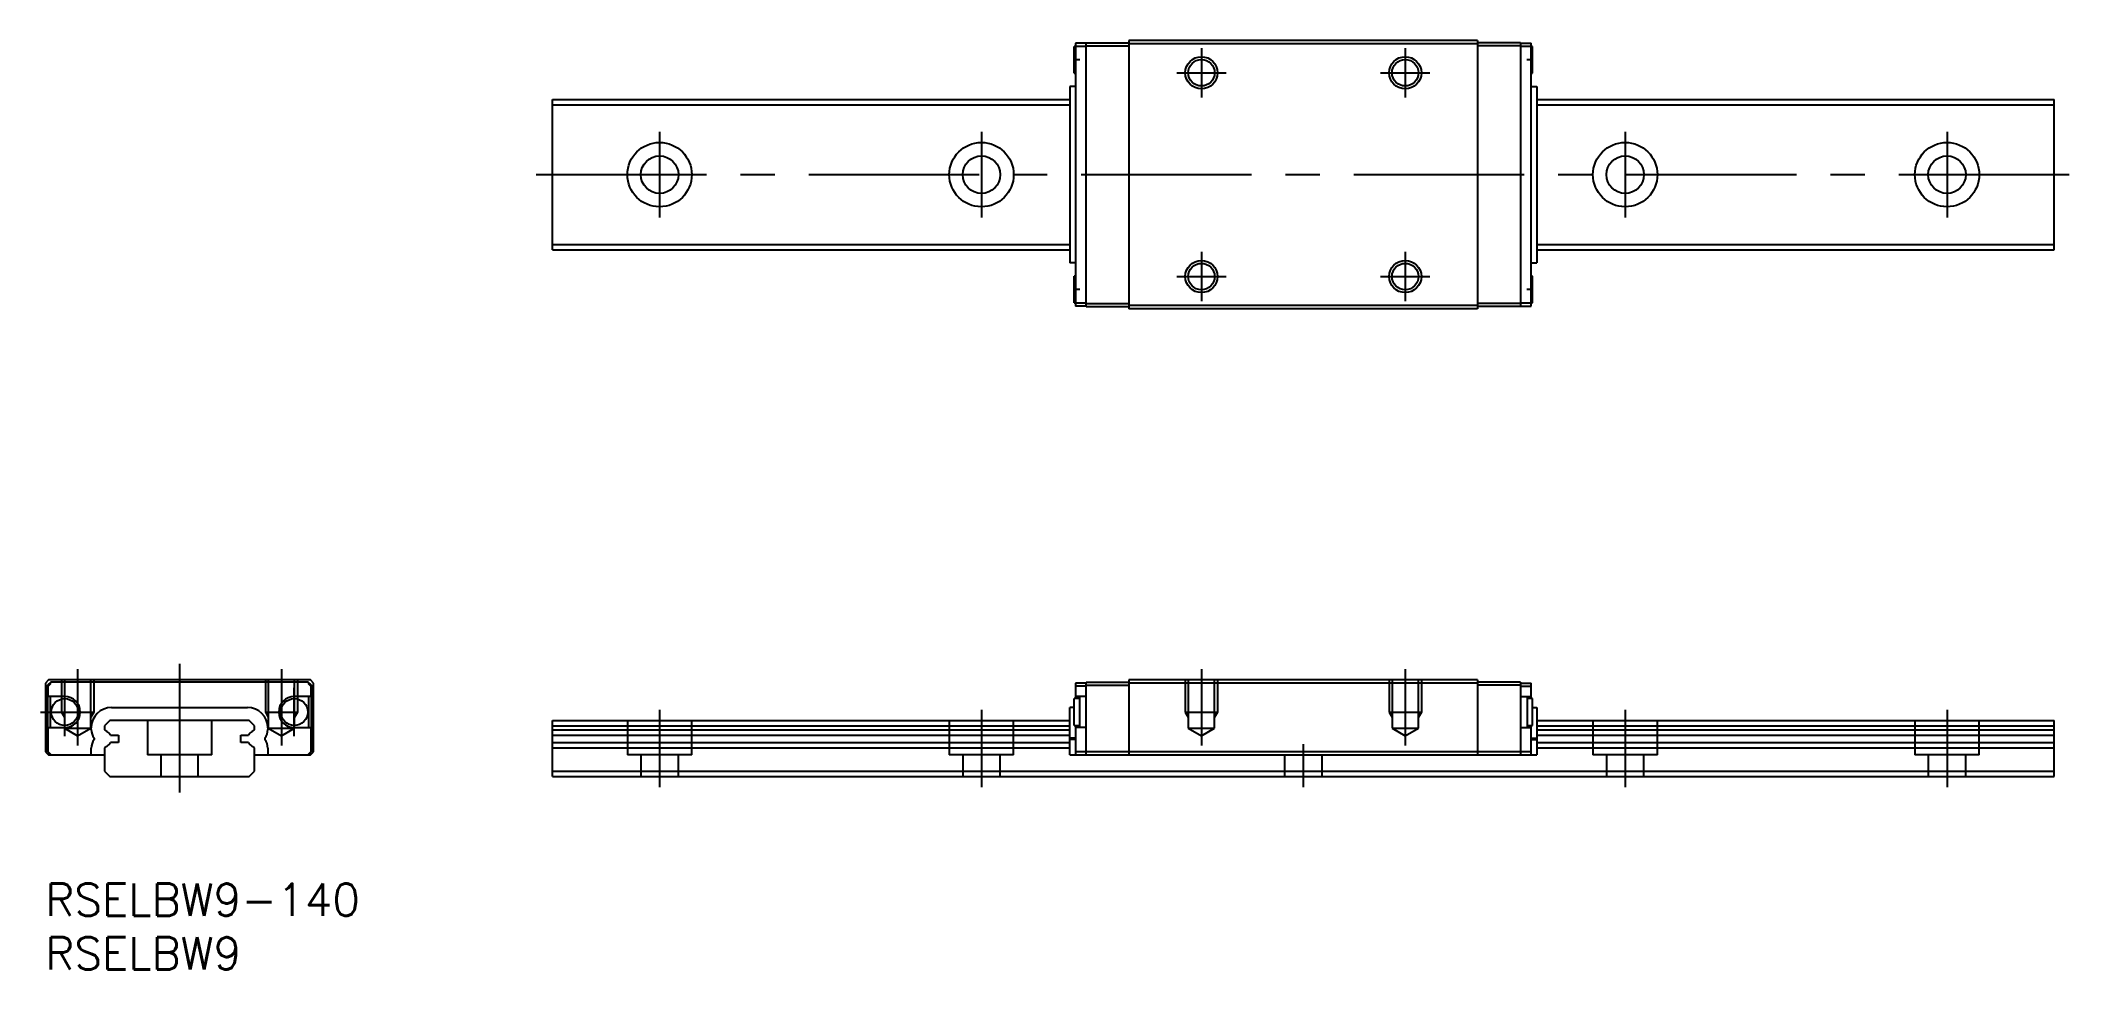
# Model space of a CAD drawing. Extents: x 0 to 189, y -8 to 79.
import ezdxf

# ---------------------------------------------------------------- set-up
doc = ezdxf.new("R2010")
doc.units = 0
doc.header["$LTSCALE"] = 0.5
doc.linetypes.add('CENTER', pattern=[50.8, 31.75, -6.35, 6.35, -6.35])
doc.linetypes.add('DASHED', pattern=[19.05, 12.7, -6.35])
for name, color, linetype in [('MSM_CENTER', 1, 'CENTER'), ('MSM_CONTINUOUS', 7, 'CONTINUOUS'), ('MSM_DASHED', 4, 'DASHED'), ('MSM_NARROW', 5, 'CONTINUOUS'), ('MSM_PART_NUMBER', 7, 'CONTINUOUS')]:
    doc.layers.add(name, color=color, linetype=linetype)
doc.styles.get("Standard").update_dxf_attribs({"font": 'txt.shx', "height": 1, "bigfont": 'bigfont.shx'})

# ---------------------------------------------------------------- blocks, each defined once
blk = doc.blocks.new('*U48')
at = {"layer": 'MSM_PART_NUMBER'}
blk.add_text('RSELBW9-140', height=3, dxfattribs=at).set_placement((0, -3))
blk = doc.blocks.new('*U49')
at = {"layer": 'MSM_PART_NUMBER'}
blk.add_text('RSELBW9', height=3, dxfattribs=at).set_placement((0, -8))

msp = doc.modelspace()

# ---------------------------------------------------------------- linework, layer by layer
at = {"layer": 'MSM_CENTER'}
for p, q in [((107.75, 77.91), (107.75, 73.31)), ((126.75, 77.91), (126.75, 73.31)), ((96.43, 76.81), (95.88, 76.81)), ((138.62, 76.81), (138.07, 76.81)), ((105.45, 75.61), (110.05, 75.61)), ((124.45, 75.61), (129.05, 75.61)), ((57.25, 70.11), (57.25, 62.11)), ((87.25, 70.11), (87.25, 62.11)), ((147.25, 70.11), (147.25, 62.11)), ((177.25, 70.11), (177.25, 62.11)), ((45.75, 66.11), (188.75, 66.11)), ((107.75, 58.91), (107.75, 54.31)), ((126.75, 58.91), (126.75, 54.31)), ((96.43, 55.41), (95.88, 55.41)), ((105.45, 56.61), (110.05, 56.61)), ((124.45, 56.61), (129.05, 56.61)), ((138.62, 55.41), (138.07, 55.41)), ((3, 20), (3, 13.39)), ((3, 20), (3, 12.89)), ((12.5, 20.5), (12.5, 8.5)), ((22, 20), (22, 12.89)), ((107.75, 20), (107.75, 12.89)), ((126.75, 20), (126.75, 12.89)), ((1.8, 13.75), (1.8, 18.25)), ((23.2, 13.75), (23.2, 18.25)), ((-0.45, 16), (4.05, 16)), ((57.25, 16.2), (57.25, 9)), ((87.25, 16.2), (87.25, 9)), ((147.25, 16.2), (147.25, 9)), ((177.25, 16.2), (177.25, 9)), ((117.25, 13), (117.25, 9))]:
    msp.add_line(p, q, dxfattribs=at)
at = {"layer": 'MSM_CONTINUOUS'}
for p, q in [((95.9, 75.56), (95.9, 78.06)), ((97, 78.06), (95.9, 78.06)), ((97, 78.36), (96, 78.36)), ((96, 78.36), (96, 53.86)), ((97, 53.81), (97, 78.41)), ((97, 78.41), (101, 78.41)), ((97, 78.11), (101, 78.11)), ((101, 78.61), (101, 53.61)), ((133.5, 78.61), (101, 78.61)), ((133.5, 78.31), (101, 78.31)), ((133.5, 78.61), (133.5, 53.61)), ((137.5, 78.41), (133.5, 78.41)), ((137.5, 78.11), (133.5, 78.11)), ((137.5, 78.41), (137.5, 53.81)), ((137.5, 78.36), (138.5, 78.36)), ((138.6, 78.06), (137.5, 78.06)), ((138.5, 53.86), (138.5, 78.36)), ((138.6, 75.56), (138.6, 78.06)), ((96, 74.34), (95.5, 74.34)), ((95.5, 74.34), (95.5, 57.88)), ((95.9, 75.56), (96, 75.56)), ((138.5, 75.56), (138.6, 75.56)), ((138.5, 74.34), (139, 74.34)), ((139, 74.34), (139, 57.88)), ((47.25, 59.11), (47.25, 73.11)), ((47.25, 73.11), (95.5, 73.11)), ((47.25, 72.61), (95.5, 72.61)), ((139, 73.11), (187.25, 73.11)), ((139, 72.61), (187.25, 72.61)), ((187.25, 59.11), (187.25, 73.11)), ((47.25, 59.61), (95.5, 59.61)), ((47.25, 59.11), (95.5, 59.11)), ((139, 59.61), (187.25, 59.61)), ((139, 59.11), (187.25, 59.11)), ((96, 57.88), (95.5, 57.88)), ((138.5, 57.88), (139, 57.88)), ((95.9, 54.16), (95.9, 56.66)), ((96, 56.66), (95.9, 56.66)), ((138.6, 56.66), (138.5, 56.66)), ((138.6, 54.16), (138.6, 56.66)), ((95.9, 54.16), (97, 54.16)), ((97, 53.86), (96, 53.86)), ((97, 54.11), (101, 54.11)), ((97, 53.81), (101, 53.81)), ((133.5, 53.91), (101, 53.91)), ((133.5, 53.61), (101, 53.61)), ((137.5, 54.11), (133.5, 54.11)), ((137.5, 53.81), (133.5, 53.81)), ((137.5, 54.16), (138.6, 54.16)), ((137.5, 53.86), (138.5, 53.86)), ((0.3, 19), (0, 18.7)), ((24.7, 19), (0.3, 19)), ((25, 18.7), (24.7, 19)), ((101, 19), (101, 12)), ((133.5, 19), (101, 19)), ((133.5, 19), (133.5, 12)), ((0, 18.7), (0, 12.3)), ((0.5, 18.8), (0.2, 18.5)), ((0.2, 18.5), (0.2, 12.3)), ((0.25, 18.4), (0.55, 18.7)), ((0.25, 17.45), (0.25, 18.4)), ((1.8, 17.45), (0.25, 17.45)), ((0.45, 17.45), (0.45, 14.55)), ((24.5, 18.8), (0.5, 18.8)), ((24.75, 17.45), (23.2, 17.45)), ((24.45, 18.7), (24.75, 18.4)), ((24.8, 18.5), (24.5, 18.8)), ((24.55, 14.55), (24.55, 17.45)), ((24.75, 18.4), (24.75, 17.45)), ((24.8, 12.3), (24.8, 18.5)), ((25, 12.3), (25, 18.7)), ((95.9, 14.75), (95.9, 17.25)), ((96.4, 17.25), (95.9, 17.25)), ((96, 18.7), (96, 17.25)), ((97, 18.7), (96, 18.7)), ((97, 18.4), (96, 18.4)), ((97, 17.45), (96, 17.45)), ((96.4, 17.45), (96.4, 14.55)), ((97, 12), (97, 18.8)), ((97, 18.8), (101, 18.8)), ((97, 18.5), (101, 18.5)), ((133.5, 18.7), (101, 18.7)), ((137.5, 18.8), (133.5, 18.8)), ((137.5, 18.5), (133.5, 18.5)), ((137.5, 18.8), (137.5, 12)), ((137.5, 18.7), (138.5, 18.7)), ((137.5, 18.4), (138.5, 18.4)), ((137.5, 17.45), (138.5, 17.45)), ((138.1, 17.45), (138.1, 14.55)), ((138.6, 17.25), (138.1, 17.25)), ((138.5, 17.25), (138.5, 18.7)), ((138.6, 14.75), (138.6, 17.25)), ((6, 15.2), (5.5, 14.7)), ((19, 15.2), (6, 15.2)), ((6.17, 16.43), (18.83, 16.43)), ((19.5, 14.7), (19, 15.2)), ((47.25, 15.2), (95.5, 15.2)), ((47.25, 10), (47.25, 15.2)), ((95.9, 16.43), (95.5, 16.43)), ((95.5, 12), (95.5, 16.43)), ((138.6, 16.43), (139, 16.43)), ((139, 16.43), (139, 12)), ((139, 15.2), (187.25, 15.2)), ((187.25, 10), (187.25, 15.2)), ((0.25, 14.55), (1.8, 14.55)), ((0.25, 12.3), (0.25, 14.55)), ((4.27, 14.37), (4.27, 14.53)), ((4.56, 13.44), (4.56, 13.56)), ((5.5, 14.7), (5.5, 14.33)), ((5.5, 14.33), (5.73, 14.2)), ((6.07, 13.85), (6.8, 13.85)), ((6.8, 13.85), (6.8, 13.15)), ((18.2, 13.15), (18.2, 13.85)), ((18.2, 13.85), (18.93, 13.85)), ((19.27, 14.2), (19.5, 14.33)), ((19.5, 14.33), (19.5, 14.7)), ((20.44, 13.56), (20.44, 13.44)), ((20.73, 14.53), (20.73, 14.37)), ((23.2, 14.55), (24.75, 14.55)), ((24.75, 14.55), (24.75, 12.3)), ((47.25, 14.7), (95.5, 14.7)), ((47.25, 14.33), (95.5, 14.33)), ((47.25, 13.85), (95.5, 13.85)), ((96, 13.56), (95.5, 13.56)), ((96, 13.44), (95.5, 13.44)), ((95.9, 14.75), (96.4, 14.75)), ((96, 14.75), (96, 12)), ((97, 14.55), (96, 14.55)), ((137.5, 14.55), (138.5, 14.55)), ((138.1, 14.75), (138.6, 14.75)), ((138.5, 12), (138.5, 14.75)), ((138.5, 13.56), (139, 13.56)), ((138.5, 13.44), (139, 13.44)), ((139, 14.7), (187.25, 14.7)), ((139, 14.33), (187.25, 14.33)), ((139, 13.85), (187.25, 13.85)), ((0, 12.3), (0.3, 12)), ((0.2, 12.3), (0.5, 12)), ((0.55, 12), (0.25, 12.3)), ((0.3, 12), (5.5, 12)), ((4.27, 12), (4.27, 12.63)), ((5.73, 12.8), (5.5, 12.67)), ((5.5, 12.67), (5.5, 10.5)), ((6.8, 13.15), (6.07, 13.15)), ((18.93, 13.15), (18.2, 13.15)), ((19.5, 12.67), (19.27, 12.8)), ((19.5, 10.5), (19.5, 12.67)), ((19.5, 12), (24.7, 12)), ((20.73, 12.63), (20.73, 12)), ((24.75, 12.3), (24.45, 12)), ((24.5, 12), (24.8, 12.3)), ((24.7, 12), (25, 12.3)), ((47.25, 13.15), (95.5, 13.15)), ((47.25, 12.67), (95.5, 12.67)), ((95.5, 12), (139, 12)), ((138.5, 12.3), (96, 12.3)), ((139, 13.15), (187.25, 13.15)), ((139, 12.67), (187.25, 12.67)), ((5.5, 10.5), (6, 10)), ((6, 10), (19, 10)), ((19, 10), (19.5, 10.5)), ((47.25, 10.5), (187.25, 10.5)), ((47.25, 10), (187.25, 10))]:
    msp.add_line(p, q, dxfattribs=at)
for centre, radius in [((107.75, 75.61), 1.23), ((126.75, 75.61), 1.23), ((57.25, 66.11), 3), ((87.25, 66.11), 3), ((147.25, 66.11), 3), ((177.25, 66.11), 3), ((57.25, 66.11), 1.75), ((87.25, 66.11), 1.75), ((147.25, 66.11), 1.75), ((177.25, 66.11), 1.75), ((107.75, 56.61), 1.23), ((126.75, 56.61), 1.23), ((1.8, 16), 1.25), ((23.2, 16), 1.25)]:
    msp.add_circle(centre, radius, dxfattribs=at)
for centre, radius, start, end in [((1.8, 16), 1.45, 270, 90), ((23.2, 16), 1.45, 90, 270), ((6.17, 14.53), 1.9, 90, 180), ((18.83, 14.53), 1.9, 0, 90), ((5.57, 14.37), 1.3, 180, 218.6689), ((5.57, 12.63), 1.3, 141.3311, 180), ((5.29, 13.44), 0.875, 27.7195, 60.2155), ((19.71, 13.44), 0.875, 119.7845, 152.2805), ((19.43, 14.37), 1.3, 321.3311, 0), ((19.43, 12.63), 1.3, 0, 38.6689), ((5.29, 13.56), 0.875, 299.7845, 332.2805), ((19.71, 13.56), 0.875, 207.7195, 240.2155)]:
    msp.add_arc(centre, radius, start, end, dxfattribs=at)
at = {"layer": 'MSM_DASHED'}
for p, q in [((1.5, 19), (1.5, 16)), ((1.77, 19), (1.77, 14.5)), ((4.23, 14.5), (4.23, 19)), ((4.5, 19), (4.5, 16)), ((20.5, 19), (20.5, 16)), ((20.77, 19), (20.77, 14.5)), ((23.23, 14.5), (23.23, 19)), ((23.5, 19), (23.5, 16)), ((106.25, 19), (106.25, 16)), ((106.52, 19), (106.52, 14.5)), ((108.98, 14.5), (108.98, 19)), ((109.25, 19), (109.25, 16)), ((125.25, 19), (125.25, 16)), ((125.52, 19), (125.52, 14.5)), ((127.98, 14.5), (127.98, 19)), ((128.25, 19), (128.25, 16)), ((1.5, 16), (4.5, 16)), ((1.5, 16), (1.77, 15.53)), ((4.5, 16), (4.23, 15.53)), ((9.5, 15.2), (9.5, 12)), ((15.5, 12), (15.5, 15.2)), ((20.5, 16), (23.5, 16)), ((20.5, 16), (20.77, 15.53)), ((23.5, 16), (23.23, 15.53)), ((54.25, 15.2), (54.25, 12)), ((60.25, 12), (60.25, 15.2)), ((84.25, 15.2), (84.25, 12)), ((90.25, 12), (90.25, 15.2)), ((106.25, 16), (109.25, 16)), ((106.25, 16), (106.52, 15.53)), ((109.25, 16), (108.98, 15.53)), ((125.25, 16), (128.25, 16)), ((125.25, 16), (125.52, 15.53)), ((128.25, 16), (127.98, 15.53)), ((144.25, 15.2), (144.25, 12)), ((150.25, 12), (150.25, 15.2)), ((174.25, 15.2), (174.25, 12)), ((180.25, 12), (180.25, 15.2)), ((1.77, 14.5), (3, 13.79)), ((1.77, 14.5), (4.23, 14.5)), ((3, 13.79), (4.23, 14.5)), ((20.77, 14.5), (22, 13.79)), ((20.77, 14.5), (23.23, 14.5)), ((22, 13.79), (23.23, 14.5)), ((106.52, 14.5), (107.75, 13.79)), ((106.52, 14.5), (108.98, 14.5)), ((107.75, 13.79), (108.98, 14.5)), ((125.52, 14.5), (127.98, 14.5)), ((125.52, 14.5), (126.75, 13.79)), ((126.75, 13.79), (127.98, 14.5)), ((15.5, 12), (9.5, 12)), ((10.75, 12), (10.75, 10)), ((14.25, 10), (14.25, 12)), ((60.25, 12), (54.25, 12)), ((55.5, 12), (55.5, 10)), ((59, 10), (59, 12)), ((90.25, 12), (84.25, 12)), ((85.5, 12), (85.5, 10)), ((89, 10), (89, 12)), ((115.5, 12), (115.5, 10)), ((119, 10), (119, 12)), ((150.25, 12), (144.25, 12)), ((145.5, 12), (145.5, 10)), ((149, 10), (149, 12)), ((180.25, 12), (174.25, 12)), ((175.5, 12), (175.5, 10)), ((179, 10), (179, 12))]:
    msp.add_line(p, q, dxfattribs=at)
at = {"layer": 'MSM_NARROW'}
for centre in [(107.75, 75.61), (126.75, 75.61), (107.75, 56.61), (126.75, 56.61)]:
    msp.add_circle(centre, 1.5, dxfattribs=at)

# ---------------------------------------------------------------- block references
at = {"layer": 'MSM_CONTINUOUS'}
for name in ['*U48', '*U49']:
    msp.add_blockref(name, (0, 0), dxfattribs=at)

doc.saveas('drawing.dxf')
